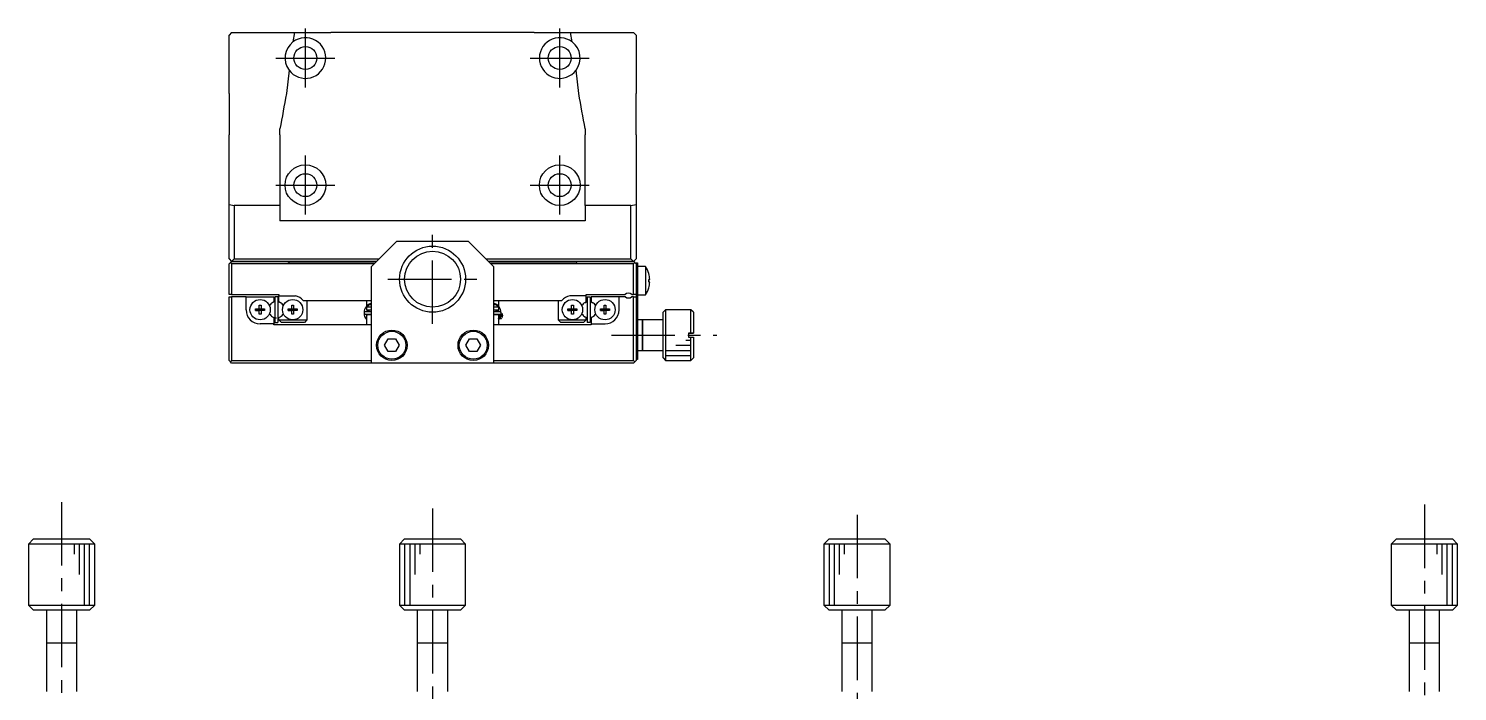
# Model space of a CAD drawing. Extents: x 34 to 390, y 2 to 372.
# Drawn here: x 75.9 to 356.8, y 241.3 to 371.7 of the extents above; entities that cross this region are included whole.
import ezdxf

# ---------------------------------------------------------------- set-up
doc = ezdxf.new("R2010")
doc.units = 0
doc.header["$LTSCALE"] = 10
doc.linetypes.add('CENTER', pattern=[2, 1.25, -0.25, 0.25, -0.25])
doc.layers.get('0').update_dxf_attribs({"linetype": 'CONTINUOUS'})
doc.layers.add('1', color=7, linetype='CONTINUOUS')
doc.layers.add('CENTER', color=1, linetype='CENTER')

msp = doc.modelspace()

# ---------------------------------------------------------------- linework, layer by layer
at = {"color": 3, "linetype": 'CONTINUOUS'}
for p, q in [((203.120853, 309.354226), (206.120853, 309.354226)), ((205.120853, 310.354226), (206.120853, 310.354226)), ((201.120853, 308.354226), (206.120853, 308.354226)), ((201.120853, 307.354226), (206.120853, 307.354226)), ((84.899145, 268.261119), (84.899145, 270.261119)), ((85.899145, 264.261119), (85.899145, 270.261119)), ((86.899145, 258.261119), (86.899145, 270.261119)), ((87.899145, 258.261119), (87.899145, 270.261119)), ((149.820853, 270.261119), (149.820853, 258.261119)), ((150.820853, 270.261119), (150.820853, 258.261119)), ((151.820853, 270.261119), (151.820853, 264.261119)), ((152.820853, 270.261119), (152.820853, 268.261119)), ((233.260977, 270.261119), (233.260977, 258.261119)), ((234.260977, 270.261119), (234.260977, 258.261119)), ((235.260977, 270.261119), (235.260977, 264.261119)), ((236.260977, 270.261119), (236.260977, 268.261119)), ((352.793179, 268.261119), (352.793179, 270.261119)), ((353.793179, 264.261119), (353.793179, 270.261119)), ((354.793179, 258.261119), (354.793179, 270.261119)), ((355.793179, 258.261119), (355.793179, 270.261119)), ((85.39915, 250.761119), (79.39914, 250.761119)), ((152.322702, 250.761119), (152.320848, 250.761119)), ((158.320858, 250.761119), (152.322702, 250.761119)), ((238.760977, 250.761119), (235.760972, 250.761119)), ((241.760982, 250.761119), (238.760977, 250.761119)), ((353.293184, 250.761119), (347.293174, 250.761119))]:
    msp.add_line(p, q, dxfattribs=at)
at = {"layer": '1', "color": 7, "linetype": 'CONTINUOUS'}
for p, q in [((115.820853, 370.854226), (115.320853, 370.354226)), ((115.820853, 370.854226), (128.179425, 370.854226)), ((128.179425, 370.854226), (127.876208, 369.020251)), ((128.179425, 370.854226), (135.320853, 370.854226)), ((175.320853, 370.854226), (135.320853, 370.854226)), ((175.320853, 370.854226), (182.462281, 370.854226)), ((182.765498, 369.020251), (182.462281, 370.854226)), ((182.462281, 370.854226), (194.820853, 370.854226)), ((195.320853, 370.354226), (194.820853, 370.854226)), ((115.320853, 358.855578), (115.320853, 370.354226)), ((195.320853, 370.354226), (195.320853, 358.855578)), ((127.103856, 363.477059), (126.59483, 358.855578)), ((184.046876, 358.855578), (183.537851, 363.477059)), ((115.320853, 358.855578), (115.320853, 350.743982)), ((195.320853, 350.743982), (195.320853, 358.855578)), ((125.320853, 350.743982), (125.320853, 351.910985)), ((185.320853, 351.910985), (185.320853, 350.743982)), ((115.320853, 337.030553), (115.320853, 350.743982)), ((125.320853, 350.743982), (125.320853, 336.854226)), ((185.320853, 336.854226), (185.320853, 350.743982)), ((195.320853, 350.743982), (195.320853, 337.030553)), ((115.320853, 337.030553), (116.320853, 336.854226)), ((115.320853, 326.354226), (115.320853, 337.030553)), ((125.320853, 336.854226), (116.320853, 336.854226)), ((116.320853, 336.854226), (116.320853, 326.354226)), ((125.320853, 336.854226), (125.320853, 333.854226)), ((194.320853, 336.854226), (185.320853, 336.854226)), ((185.320853, 336.854226), (185.320853, 333.854226)), ((194.320853, 336.854226), (195.320853, 337.030553)), ((194.320853, 326.354226), (194.320853, 336.854226)), ((195.320853, 337.030553), (195.320853, 326.354226)), ((185.320853, 333.854226), (125.320853, 333.854226)), ((148.320853, 329.854226), (143.320853, 324.854226)), ((148.320853, 329.854226), (162.320853, 329.854226)), ((167.320853, 324.854226), (162.320853, 329.854226)), ((115.320853, 326.354226), (115.820853, 325.854226)), ((115.820853, 325.854226), (115.570853, 325.604226)), ((115.820853, 325.854226), (116.320853, 326.354226)), ((115.820853, 325.854226), (126.820853, 325.854226)), ((126.820853, 325.854226), (115.820853, 325.854226)), ((116.320853, 326.354226), (144.820853, 326.354226)), ((127.170853, 325.504226), (126.820853, 325.854226)), ((144.320853, 325.854226), (126.820853, 325.854226)), ((165.820853, 326.354226), (194.320853, 326.354226)), ((183.820853, 325.854226), (166.320853, 325.854226)), ((183.820853, 325.854226), (183.470853, 325.504226)), ((183.820853, 325.854226), (194.820853, 325.854226)), ((194.820853, 325.854226), (183.820853, 325.854226)), ((194.320853, 326.354226), (194.820853, 325.854226)), ((194.820853, 325.854226), (195.320853, 326.354226)), ((195.070853, 325.604226), (194.820853, 325.854226)), ((115.570853, 325.604226), (115.320853, 325.354226)), ((115.320853, 319.354226), (115.320853, 325.354226)), ((115.570853, 325.604226), (115.820853, 325.354226)), ((143.820853, 325.354226), (115.820853, 325.354226)), ((115.820853, 325.354226), (115.820853, 319.354226)), ((143.970853, 325.504226), (127.170853, 325.504226)), ((143.320853, 305.854226), (143.320853, 324.854226)), ((183.470853, 325.504226), (166.670853, 325.504226)), ((194.820853, 325.354226), (166.820853, 325.354226)), ((167.320853, 324.854226), (167.320853, 305.854226)), ((194.820853, 325.354226), (195.070853, 325.604226)), ((194.820853, 319.354226), (194.820853, 325.354226)), ((195.320853, 325.354226), (195.070853, 325.604226)), ((195.320853, 325.354226), (195.320853, 325.554226)), ((195.320853, 325.554226), (195.620853, 325.554226)), ((195.320853, 325.354226), (195.320853, 319.354226)), ((195.620853, 325.554226), (195.620853, 323.554226)), ((197.163316, 324.854226), (195.620853, 324.854226)), ((195.620853, 323.554226), (195.620853, 323.304226)), ((195.620853, 323.304226), (195.620853, 320.804226)), ((197.163316, 324.854226), (197.163316, 319.254226)), ((197.814058, 323.453366), (197.820226, 323.456374)), ((195.620853, 320.804226), (195.620853, 308.554226)), ((197.814058, 321.794226), (197.814058, 322.314226)), ((197.814058, 322.314226), (198.007315, 322.314226)), ((198.007315, 321.794226), (197.814058, 321.794226)), ((197.820226, 320.652079), (197.814058, 320.655087)), ((115.820853, 319.354226), (115.320853, 319.354226)), ((115.320853, 306.354226), (115.320853, 318.854226)), ((115.320853, 318.854226), (115.820853, 318.854226)), ((115.820853, 319.354226), (125.120853, 319.354226)), ((115.820853, 318.854226), (115.820853, 306.354226)), ((118.670853, 318.854226), (115.820853, 318.854226)), ((118.670853, 316.304226), (118.670853, 318.854226)), ((118.670853, 318.854226), (124.120853, 318.854226)), ((124.120853, 317.898638), (123.827103, 317.729042)), ((124.120853, 318.854226), (124.120853, 317.898638)), ((124.320853, 318.854226), (124.320853, 313.854226)), ((124.920853, 318.854226), (124.320853, 318.854226)), ((124.320853, 318.854226), (124.320853, 317.913122)), ((124.320853, 318.004226), (124.320853, 317.913122)), ((124.320853, 318.004226), (124.320853, 317.913122)), ((124.320853, 318.004226), (124.320853, 317.913122)), ((124.320853, 318.004226), (124.320853, 317.913122)), ((124.320853, 318.004226), (124.320853, 317.913122)), ((124.320853, 318.004226), (124.320853, 317.913122)), ((124.320853, 318.004226), (124.320853, 317.913122)), ((124.320853, 318.004226), (124.320853, 317.913122)), ((124.320853, 318.004226), (124.320853, 317.913122)), ((124.320853, 318.004226), (124.320853, 317.913122)), ((124.320853, 318.004226), (124.320853, 317.913122)), ((124.320853, 318.004226), (124.320853, 317.913122)), ((124.320853, 318.004226), (124.320853, 317.913122)), ((124.320853, 318.004226), (124.320853, 317.913122)), ((124.320853, 318.004226), (124.320853, 317.913122)), ((124.320853, 318.004226), (124.320853, 317.913122)), ((124.320853, 318.004226), (124.320853, 314.704226)), ((124.320853, 318.004226), (124.320853, 317.913122)), ((124.320853, 318.004226), (124.320853, 317.913122)), ((124.320853, 318.004226), (124.320853, 317.913122)), ((124.320853, 318.004226), (124.320853, 317.913122)), ((124.320853, 318.004226), (124.320853, 317.913122)), ((124.320853, 318.004226), (124.320853, 317.913122)), ((124.320853, 318.004226), (124.320853, 317.913122)), ((124.320853, 318.004226), (124.320853, 317.913122)), ((124.320853, 318.004226), (124.320853, 317.913122)), ((124.320853, 318.004226), (124.320853, 317.913122)), ((124.320853, 318.004226), (124.320853, 317.913122)), ((124.320853, 318.004226), (124.320853, 317.913122)), ((124.320853, 318.004226), (124.320853, 317.913122)), ((124.320853, 318.004226), (124.320853, 317.913122)), ((124.320853, 318.004226), (124.320853, 317.913122)), ((124.920853, 318.854226), (124.920853, 313.854226)), ((125.120853, 319.354226), (125.120853, 319.054226)), ((125.120853, 319.054226), (128.342868, 319.054226)), ((125.120853, 317.898638), (125.120853, 319.054226)), ((125.414603, 317.729042), (125.120853, 317.898638)), ((129.899915, 318.154226), (143.320853, 318.154226)), ((130.620853, 318.154226), (130.620853, 314.354226)), ((142.320853, 318.154226), (142.320853, 317.007617)), ((167.320853, 318.154226), (180.741791, 318.154226)), ((168.320853, 316.999611), (168.320853, 318.154226)), ((180.020853, 318.154226), (180.020853, 314.354226)), ((185.520853, 319.054226), (182.298838, 319.054226)), ((185.227103, 317.729042), (185.520853, 317.898638)), ((185.520853, 319.354226), (193.159415, 319.354226)), ((185.520853, 319.054226), (185.520853, 319.354226)), ((185.520853, 317.898638), (185.520853, 319.054226)), ((185.720853, 318.854226), (185.720853, 313.854226)), ((185.720853, 318.854226), (186.320853, 318.854226)), ((186.320853, 318.854226), (186.320853, 313.854226)), ((186.320853, 318.854226), (186.320853, 317.913122)), ((186.320853, 318.004226), (186.320853, 317.913122)), ((186.320853, 318.004226), (186.320853, 317.913122)), ((186.320853, 318.004226), (186.320853, 317.913122)), ((186.320853, 318.004226), (186.320853, 317.913122)), ((186.320853, 318.004226), (186.320853, 317.913122)), ((186.320853, 318.004226), (186.320853, 317.913122)), ((186.320853, 318.004226), (186.320853, 317.913122)), ((186.320853, 318.004226), (186.320853, 317.913122)), ((186.320853, 318.004226), (186.320853, 317.913122)), ((186.320853, 318.004226), (186.320853, 317.913122)), ((186.320853, 318.004226), (186.320853, 317.913122)), ((186.320853, 318.004226), (186.320853, 317.913122)), ((186.320853, 318.004226), (186.320853, 317.913122)), ((186.320853, 318.004226), (186.320853, 317.913122)), ((186.320853, 318.004226), (186.320853, 317.913122)), ((186.320853, 318.004226), (186.320853, 317.913122)), ((186.320853, 318.004226), (186.320853, 314.704226)), ((186.320853, 318.004226), (186.320853, 317.913122)), ((186.320853, 318.004226), (186.320853, 317.913122)), ((186.320853, 318.004226), (186.320853, 317.913122)), ((186.320853, 318.004226), (186.320853, 317.913122)), ((186.320853, 318.004226), (186.320853, 317.913122)), ((186.320853, 318.004226), (186.320853, 317.913122)), ((186.320853, 318.004226), (186.320853, 317.913122)), ((186.320853, 318.004226), (186.320853, 317.913122)), ((186.320853, 318.004226), (186.320853, 317.913122)), ((186.320853, 318.004226), (186.320853, 317.913122)), ((186.320853, 318.004226), (186.320853, 317.913122)), ((186.320853, 318.004226), (186.320853, 317.913122)), ((186.320853, 318.004226), (186.320853, 317.913122)), ((186.320853, 318.004226), (186.320853, 317.913122)), ((186.320853, 318.004226), (186.320853, 317.913122)), ((186.520853, 318.854226), (186.520853, 317.898638)), ((191.970853, 318.854226), (186.520853, 318.854226)), ((186.520853, 317.898638), (186.814603, 317.729042)), ((191.970853, 316.304226), (191.970853, 318.854226)), ((193.220853, 318.854226), (191.970853, 318.854226)), ((194.820853, 318.854226), (194.420853, 318.854226)), ((194.482291, 319.354226), (194.820853, 319.354226)), ((195.320853, 319.354226), (194.820853, 319.354226)), ((194.820853, 306.354226), (194.820853, 318.854226)), ((194.820853, 318.854226), (195.320853, 318.854226)), ((195.320853, 319.354226), (195.320853, 318.854226)), ((195.320853, 318.854226), (195.320853, 306.354226)), ((195.620853, 319.254226), (197.163316, 319.254226)), ((120.534492, 316.534226), (121.240853, 316.534226)), ((120.534492, 316.174226), (120.534492, 316.534226)), ((121.240853, 316.174226), (120.534492, 316.174226)), ((120.534492, 316.174226), (121.240853, 316.174226)), ((121.240853, 317.240588), (121.600853, 317.240588)), ((121.240853, 316.534226), (121.240853, 317.240588)), ((121.251225, 316.523854), (121.240853, 316.534226)), ((121.251225, 316.184599), (121.240853, 316.174226)), ((121.240853, 315.467865), (121.240853, 316.174226)), ((121.600853, 315.467865), (121.240853, 315.467865)), ((121.251225, 316.523854), (121.590481, 316.523854)), ((121.251225, 316.184599), (121.251225, 316.523854)), ((121.590481, 316.184599), (121.251225, 316.184599)), ((121.590481, 316.523854), (121.600853, 316.534226)), ((121.590481, 316.523854), (121.590481, 316.184599)), ((121.590481, 316.184599), (121.600853, 316.174226)), ((121.600853, 317.240588), (121.600853, 316.534226)), ((121.600853, 316.534226), (122.307215, 316.534226)), ((121.600853, 316.174226), (121.600853, 315.467865)), ((122.307215, 316.174226), (121.600853, 316.174226)), ((122.307215, 316.174226), (121.600853, 316.174226)), ((122.307215, 316.534226), (122.307215, 316.174226)), ((123.827103, 314.979411), (124.120853, 314.809814)), ((124.120853, 314.809814), (124.120853, 313.554226)), ((124.320853, 314.795331), (124.320853, 314.704226)), ((124.320853, 314.795331), (124.320853, 313.854226)), ((124.320853, 314.795331), (124.320853, 314.704226)), ((125.120853, 314.809814), (125.414603, 314.979411)), ((125.120853, 314.354226), (125.120853, 314.809814)), ((126.934492, 316.534226), (127.640853, 316.534226)), ((126.934492, 316.174226), (126.934492, 316.534226)), ((127.640853, 316.174226), (126.934492, 316.174226)), ((126.934492, 316.174226), (127.640853, 316.174226)), ((127.640853, 317.240588), (128.000853, 317.240588)), ((127.640853, 316.534226), (127.640853, 317.240588)), ((127.651225, 316.523854), (127.640853, 316.534226)), ((127.651225, 316.184599), (127.640853, 316.174226)), ((127.640853, 315.467865), (127.640853, 316.174226)), ((128.000853, 315.467865), (127.640853, 315.467865)), ((127.651225, 316.523854), (127.990481, 316.523854)), ((127.651225, 316.184599), (127.651225, 316.523854)), ((127.990481, 316.184599), (127.651225, 316.184599)), ((127.990481, 316.523854), (128.000853, 316.534226)), ((127.990481, 316.523854), (127.990481, 316.184599)), ((127.990481, 316.184599), (128.000853, 316.174226)), ((128.000853, 317.240588), (128.000853, 316.534226)), ((128.000853, 316.534226), (128.707215, 316.534226)), ((128.000853, 316.174226), (128.000853, 315.467865)), ((128.707215, 316.174226), (128.000853, 316.174226)), ((128.707215, 316.174226), (128.000853, 316.174226)), ((128.707215, 316.534226), (128.707215, 316.174226)), ((141.973506, 314.995761), (141.973875, 314.994608)), ((141.973875, 314.994608), (141.974622, 314.992292)), ((141.974622, 314.992292), (141.975012, 314.991094)), ((141.975012, 314.991094), (141.975547, 314.98946)), ((141.975547, 314.98946), (141.975858, 314.98852)), ((141.975858, 314.98852), (141.97635, 314.987034)), ((141.97635, 314.987034), (141.976661, 314.986103)), ((141.976661, 314.986103), (141.977377, 314.983973)), ((141.977377, 314.983973), (141.995117, 314.936983)), ((141.995175, 314.940552), (141.99482, 314.938414)), ((141.99482, 314.938414), (141.995596, 314.938733)), ((141.995117, 314.936983), (141.99482, 314.938414)), ((141.996134, 314.937239), (142.00909, 314.906984)), ((143.320853, 315.933721), (142.065224, 315.933721)), ((142.065224, 315.483721), (143.320853, 315.483721)), ((142.330391, 315.354213), (142.305606, 315.483703)), ((142.320853, 317.006868), (142.320853, 317.006766)), ((142.37517, 316.854226), (142.320853, 316.854226)), ((142.320853, 316.854226), (142.320853, 316.354226)), ((142.320853, 316.354226), (143.320853, 316.354226)), ((143.320853, 315.354226), (142.320853, 315.354226)), ((142.320853, 315.354226), (142.320853, 313.354226)), ((142.354956, 316.154226), (142.820853, 316.154226)), ((142.37517, 316.854226), (142.904338, 317.354226)), ((143.320853, 316.854226), (142.37517, 316.854226)), ((142.430076, 315.354267), (142.664776, 315.483721)), ((142.820853, 316.354226), (142.820853, 315.933721)), ((142.820853, 315.483721), (142.820853, 315.354226)), ((142.904338, 317.354226), (143.320853, 317.354226)), ((167.320853, 317.354226), (167.737368, 317.354226)), ((168.266536, 316.854226), (167.320853, 316.854226)), ((167.320853, 316.354226), (168.320853, 316.354226)), ((168.57754, 315.924492), (167.320853, 315.924492)), ((167.320853, 315.474492), (168.57754, 315.474492)), ((168.320853, 315.354226), (167.320853, 315.354226)), ((167.737368, 317.354226), (168.266536, 316.854226)), ((167.820853, 315.924492), (167.820853, 316.354226)), ((167.820853, 316.154226), (168.2854, 316.154226)), ((167.820853, 315.354226), (167.820853, 315.474492)), ((167.977989, 315.474492), (168.206706, 315.354234)), ((168.208274, 316.354264), (168.337145, 315.924544)), ((168.320853, 316.854226), (168.266536, 316.854226)), ((168.642872, 314.919088), (168.320815, 315.027463)), ((168.320853, 316.354226), (168.320853, 316.854226)), ((168.320853, 313.354226), (168.320853, 315.354226)), ((168.321022, 314.399872), (168.646721, 314.928227)), ((168.62844, 314.885898), (168.64302, 314.91945)), ((168.64302, 314.91945), (168.801073, 315.670852)), ((181.934492, 316.534226), (182.640853, 316.534226)), ((181.934492, 316.174226), (181.934492, 316.534226)), ((182.640853, 316.174226), (181.934492, 316.174226)), ((181.934492, 316.174226), (182.640853, 316.174226)), ((182.640853, 317.240588), (183.000853, 317.240588)), ((182.640853, 316.534226), (182.640853, 317.240588)), ((182.651225, 316.523854), (182.640853, 316.534226)), ((182.651225, 316.184599), (182.640853, 316.174226)), ((182.640853, 315.467865), (182.640853, 316.174226)), ((183.000853, 315.467865), (182.640853, 315.467865)), ((182.651225, 316.523854), (182.990481, 316.523854)), ((182.651225, 316.184599), (182.651225, 316.523854)), ((182.990481, 316.184599), (182.651225, 316.184599)), ((182.990481, 316.523854), (183.000853, 316.534226)), ((182.990481, 316.523854), (182.990481, 316.184599)), ((182.990481, 316.184599), (183.000853, 316.174226)), ((183.000853, 317.240588), (183.000853, 316.534226)), ((183.000853, 316.534226), (183.707215, 316.534226)), ((183.000853, 316.174226), (183.000853, 315.467865)), ((183.707215, 316.174226), (183.000853, 316.174226)), ((183.707215, 316.174226), (183.000853, 316.174226)), ((183.707215, 316.534226), (183.707215, 316.174226)), ((185.520853, 314.809814), (185.227103, 314.979411)), ((185.520853, 314.354226), (185.520853, 314.809814)), ((186.320853, 314.795331), (186.320853, 314.704226)), ((186.320853, 314.795331), (186.320853, 314.704226)), ((186.320853, 314.795331), (186.320853, 314.704226)), ((186.320853, 314.795331), (186.320853, 314.704226)), ((186.320853, 314.795331), (186.320853, 314.704226)), ((186.320853, 314.795331), (186.320853, 314.704226)), ((186.320853, 314.795331), (186.320853, 314.704226)), ((186.320853, 314.795331), (186.320853, 314.704226)), ((186.320853, 314.795331), (186.320853, 314.704226)), ((186.320853, 314.795331), (186.320853, 314.704226)), ((186.320853, 314.795331), (186.320853, 314.704226)), ((186.320853, 314.795331), (186.320853, 314.704226)), ((186.320853, 314.795331), (186.320853, 314.704226)), ((186.320853, 314.795331), (186.320853, 314.704226)), ((186.320853, 314.795331), (186.320853, 314.704226)), ((186.320853, 314.795331), (186.320853, 314.704226)), ((186.320853, 314.795331), (186.320853, 313.854226)), ((186.320853, 314.795331), (186.320853, 314.704226)), ((186.320853, 314.795331), (186.320853, 314.704226)), ((186.320853, 314.795331), (186.320853, 314.704226)), ((186.320853, 314.795331), (186.320853, 314.704226)), ((186.320853, 314.795331), (186.320853, 314.704226)), ((186.320853, 314.795331), (186.320853, 314.704226)), ((186.320853, 314.795331), (186.320853, 314.704226)), ((186.320853, 314.795331), (186.320853, 314.704226)), ((186.320853, 314.795331), (186.320853, 314.704226)), ((186.320853, 314.795331), (186.320853, 314.704226)), ((186.320853, 314.795331), (186.320853, 314.704226)), ((186.320853, 314.795331), (186.320853, 314.704226)), ((186.320853, 314.795331), (186.320853, 314.704226)), ((186.320853, 314.795331), (186.320853, 314.704226)), ((186.320853, 314.795331), (186.320853, 314.704226)), ((186.814603, 314.979411), (186.520853, 314.809814)), ((186.520853, 314.809814), (186.520853, 313.554226)), ((188.334492, 316.534226), (189.040853, 316.534226)), ((188.334492, 316.174226), (188.334492, 316.534226)), ((189.040853, 316.174226), (188.334492, 316.174226)), ((188.334492, 316.174226), (189.040853, 316.174226)), ((189.040853, 317.240588), (189.400853, 317.240588)), ((189.040853, 316.534226), (189.040853, 317.240588)), ((189.051225, 316.523854), (189.040853, 316.534226)), ((189.051225, 316.184599), (189.040853, 316.174226)), ((189.040853, 315.467865), (189.040853, 316.174226)), ((189.400853, 315.467865), (189.040853, 315.467865)), ((189.051225, 316.523854), (189.390481, 316.523854)), ((189.051225, 316.184599), (189.051225, 316.523854)), ((189.390481, 316.184599), (189.051225, 316.184599)), ((189.390481, 316.523854), (189.400853, 316.534226)), ((189.390481, 316.523854), (189.390481, 316.184599)), ((189.390481, 316.184599), (189.400853, 316.174226)), ((189.400853, 317.240588), (189.400853, 316.534226)), ((189.400853, 316.534226), (190.107215, 316.534226)), ((189.400853, 316.174226), (189.400853, 315.467865)), ((190.107215, 316.174226), (189.400853, 316.174226)), ((190.107215, 316.174226), (189.400853, 316.174226)), ((190.107215, 316.534226), (190.107215, 316.174226)), ((201.120853, 316.354226), (200.620853, 315.854226)), ((200.620853, 311.354226), (200.620853, 315.854226)), ((201.120853, 316.354226), (201.120853, 311.354226)), ((206.120853, 316.354226), (201.120853, 316.354226)), ((206.120853, 311.754226), (206.120853, 316.354226)), ((206.620853, 315.854226), (206.120853, 316.354226)), ((206.620853, 315.854226), (206.620853, 311.754226)), ((124.120853, 313.554226), (121.420853, 313.554226)), ((124.120853, 313.354226), (124.120853, 313.554226)), ((143.320853, 313.354226), (124.120853, 313.354226)), ((124.320853, 313.854226), (124.920853, 313.854226)), ((125.120853, 314.354226), (127.820853, 314.354226)), ((125.620853, 313.854226), (125.120853, 314.354226)), ((130.120853, 313.854226), (125.620853, 313.854226)), ((127.820853, 314.354226), (130.620853, 314.354226)), ((130.620853, 314.354226), (130.120853, 313.854226)), ((186.520853, 313.354226), (167.320853, 313.354226)), ((180.020853, 314.354226), (182.820853, 314.354226)), ((180.520853, 313.854226), (180.020853, 314.354226)), ((185.020853, 313.854226), (180.520853, 313.854226)), ((182.820853, 314.354226), (185.520853, 314.354226)), ((185.520853, 314.354226), (185.020853, 313.854226)), ((186.320853, 313.854226), (185.720853, 313.854226)), ((186.520853, 313.554226), (186.520853, 313.354226)), ((186.520853, 313.554226), (189.220853, 313.554226)), ((196.620853, 314.354226), (195.620853, 314.354226)), ((196.620853, 314.354226), (196.620853, 311.354226)), ((196.620853, 311.354226), (196.620853, 314.354226)), ((200.620853, 314.354226), (196.620853, 314.354226)), ((145.877477, 309.354226), (146.599165, 310.604226)), ((146.599165, 308.104226), (145.877477, 309.354226)), ((146.599165, 310.604226), (148.042541, 310.604226)), ((148.042541, 310.604226), (148.764229, 309.354226)), ((148.764229, 309.354226), (148.042541, 308.104226)), ((161.877477, 309.354226), (162.599165, 310.604226)), ((162.599165, 308.104226), (161.877477, 309.354226)), ((162.599165, 310.604226), (164.042541, 310.604226)), ((164.042541, 310.604226), (164.764229, 309.354226)), ((164.764229, 309.354226), (164.042541, 308.104226)), ((196.620853, 311.354226), (196.620853, 308.354226)), ((196.620853, 308.354226), (196.620853, 311.354226)), ((200.620853, 306.854226), (200.620853, 311.354226)), ((201.120853, 311.354226), (201.120853, 306.354226)), ((205.620853, 311.754226), (205.620853, 310.954226)), ((205.620853, 311.754226), (206.120853, 311.754226)), ((206.120853, 311.754226), (205.620853, 311.754226)), ((205.620853, 310.954226), (206.120853, 310.954226)), ((206.120853, 311.754226), (206.620853, 311.754226)), ((206.620853, 311.754226), (206.120853, 311.754226)), ((206.120853, 306.354226), (206.120853, 310.954226)), ((206.120853, 310.954226), (206.620853, 310.954226)), ((206.620853, 310.954226), (206.620853, 306.854226)), ((115.570853, 306.104226), (115.320853, 306.354226)), ((115.820853, 306.354226), (115.570853, 306.104226)), ((115.820853, 306.354226), (143.320853, 306.354226)), ((148.042541, 308.104226), (146.599165, 308.104226)), ((164.042541, 308.104226), (162.599165, 308.104226)), ((167.320853, 306.354226), (194.820853, 306.354226)), ((195.070853, 306.104226), (194.820853, 306.354226)), ((195.320853, 306.354226), (195.070853, 306.104226)), ((195.620853, 306.554226), (195.320853, 306.554226)), ((195.620853, 308.554226), (195.620853, 306.554226)), ((195.620853, 308.354226), (196.620853, 308.354226)), ((196.620853, 308.354226), (200.620853, 308.354226)), ((200.620853, 306.854226), (201.120853, 306.354226)), ((201.120853, 306.354226), (206.120853, 306.354226)), ((206.120853, 306.354226), (206.620853, 306.854226)), ((115.820853, 305.854226), (115.570853, 306.104226)), ((143.320853, 305.854226), (115.820853, 305.854226)), ((167.320853, 305.854226), (143.320853, 305.854226)), ((194.820853, 305.854226), (167.320853, 305.854226)), ((194.820853, 305.854226), (195.070853, 306.104226)), ((76.899145, 271.261119), (75.899145, 270.261119)), ((88.899145, 270.261119), (75.899145, 270.261119)), ((75.899145, 270.261119), (75.899145, 258.261119)), ((76.899145, 271.261119), (87.899145, 271.261119)), ((88.899145, 270.261119), (87.899145, 271.261119)), ((88.899145, 258.261119), (88.899145, 270.261119)), ((149.820853, 271.261119), (148.820853, 270.261119)), ((161.820853, 270.261119), (148.820853, 270.261119)), ((148.820853, 270.261119), (148.820853, 258.261119)), ((149.820853, 271.261119), (160.820853, 271.261119)), ((161.820853, 270.261119), (160.820853, 271.261119)), ((161.820853, 258.261119), (161.820853, 270.261119)), ((233.260977, 271.261119), (232.260977, 270.261119)), ((238.819845, 270.261119), (232.260977, 270.261119)), ((232.260977, 270.261119), (232.260977, 258.261119)), ((233.260977, 271.261119), (238.810788, 271.261119)), ((238.810788, 271.261119), (244.260977, 271.261119)), ((245.260977, 270.261119), (238.819845, 270.261119)), ((245.260977, 270.261119), (244.260977, 271.261119)), ((245.260977, 258.261119), (245.260977, 270.261119)), ((344.793179, 271.261119), (343.793179, 270.261119)), ((343.793446, 270.261119), (343.793179, 270.261119)), ((343.793179, 270.261119), (343.793179, 258.261119)), ((356.793179, 270.261119), (343.793446, 270.261119)), ((344.793179, 271.261119), (355.793179, 271.261119)), ((344.793405, 271.261119), (355.793179, 271.261119)), ((356.793179, 270.261119), (355.793179, 271.261119)), ((356.793179, 258.261119), (356.793179, 270.261119)), ((75.899145, 258.261119), (82.458012, 258.261119)), ((75.899145, 258.261119), (76.899145, 257.261119)), ((82.448956, 257.261119), (76.899145, 257.261119)), ((79.399145, 257.261119), (79.399145, 250.756119)), ((87.899145, 257.261119), (82.448956, 257.261119)), ((82.458012, 258.261119), (88.899145, 258.261119)), ((85.399145, 250.761119), (85.399145, 257.261119)), ((87.899145, 257.261119), (88.899145, 258.261119)), ((148.820853, 258.261119), (148.82112, 258.261119)), ((148.820853, 258.261119), (149.820853, 257.261119)), ((148.82112, 258.261119), (161.820853, 258.261119)), ((152.320853, 257.261119), (149.820853, 257.261119)), ((160.820853, 257.261119), (149.821079, 257.261119)), ((158.320853, 257.261119), (152.320853, 257.261119)), ((152.320853, 257.261119), (152.320853, 250.761119)), ((158.320853, 257.261119), (152.320976, 257.261119)), ((160.820853, 257.261119), (158.320853, 257.261119)), ((158.320853, 250.761119), (158.320853, 257.261119)), ((160.820853, 257.261119), (161.820853, 258.261119)), ((232.260977, 258.261119), (245.260977, 258.261119)), ((232.260977, 258.261119), (233.260977, 257.261119)), ((244.260977, 257.261119), (233.260977, 257.261119)), ((235.760977, 257.261119), (235.760977, 250.761119)), ((241.760977, 250.761119), (241.760977, 257.261119)), ((244.260977, 257.261119), (245.260977, 258.261119)), ((343.793179, 258.261119), (356.793179, 258.261119)), ((343.793179, 258.261119), (344.793179, 257.261119)), ((355.793179, 257.261119), (344.793179, 257.261119)), ((347.293179, 257.261119), (347.293179, 250.761119)), ((353.293179, 250.761119), (353.293179, 257.261119)), ((355.793179, 257.261119), (356.793179, 258.261119)), ((79.399145, 250.766119), (79.399145, 241.261119)), ((85.399145, 250.761119), (85.399145, 250.766119)), ((85.399145, 250.756119), (85.399145, 250.761119)), ((85.399145, 241.261119), (85.399145, 250.761119)), ((152.320853, 250.766119), (152.320853, 250.761119)), ((152.320853, 250.761119), (152.320853, 241.261138)), ((152.320853, 250.761119), (152.320853, 250.756119)), ((158.320853, 250.761119), (158.320853, 250.766119)), ((158.320853, 241.261138), (158.320853, 250.761119)), ((158.320853, 250.756119), (158.320853, 250.761119)), ((235.760977, 250.766119), (235.760977, 250.761119)), ((235.760977, 250.761119), (235.760977, 241.261119)), ((235.760977, 250.761119), (235.760977, 250.756119)), ((241.760977, 250.761119), (241.760977, 250.766119)), ((241.760977, 241.261119), (241.760977, 250.761119)), ((241.760977, 250.756119), (241.760977, 250.761119)), ((347.293179, 250.766119), (347.293179, 250.761119)), ((347.293179, 250.761119), (347.293179, 250.756119)), ((347.293179, 250.761119), (347.293179, 241.261138)), ((353.293179, 250.761119), (353.293179, 250.766119)), ((353.293179, 250.756119), (353.293179, 250.761119)), ((353.293179, 241.261138), (353.293179, 250.761119))]:
    msp.add_line(p, q, dxfattribs=at)
at = {"layer": '1', "color": 7, "linetype": 'CONTINUOUS', "const_width": 1}
for points in [[(168.647618, 314.927686), (168.646137, 314.925936), (168.643469, 314.924696), (168.639629, 314.923974), (168.63464, 314.923773), (168.62853, 314.924095), (168.621335, 314.924938), (168.613096, 314.926297), (168.603861, 314.928164), (168.593682, 314.930528), (168.582618, 314.933377), (168.570734, 314.936692), (168.558096, 314.940457), (168.54478, 314.944647), (168.53086, 314.949241), (168.516417, 314.95421), (168.501534, 314.959527), (168.486297, 314.965161), (168.470794, 314.971079), (168.455114, 314.977247), (168.439347, 314.983631), (168.423585, 314.990192), (168.407917, 314.996893), (168.392434, 315.003697), (168.377226, 315.010562), (168.36238, 315.017451), (168.347981, 315.024323), (168.334112, 315.031138), (168.320853, 315.037858)], [(168.647648, 314.927754), (168.659985, 314.959341), (168.67137, 314.993273), (168.681045, 315.027722), (168.688986, 315.062601), (168.695173, 315.097826), (168.699593, 315.133309), (168.702234, 315.168964), (168.703092, 315.204703), (168.702163, 315.24044), (168.699451, 315.276087), (168.694962, 315.311558), (168.688707, 315.346764), (168.680701, 315.381621), (168.670963, 315.416044), (168.659517, 315.449947), (168.646391, 315.483248), (168.645613, 315.485079)]]:
    msp.add_lwpolyline(points, dxfattribs=at)
at = {"layer": '1', "color": 7, "linetype": 'CONTINUOUS'}
for centre, radius in [((130.320853, 365.854226), 2.25), ((180.320853, 365.854226), 2.25), ((130.320866, 340.854593), 3.999987), ((130.320853, 340.854226), 2.25), ((180.320861, 340.854434), 3.999992), ((180.320853, 340.854226), 2.25), ((155.320853, 322.354226), 6.5), ((155.320853, 322.354226), 5.5), ((121.420853, 316.354226), 2), ((127.820853, 316.354226), 2), ((182.820853, 316.354226), 2), ((189.220853, 316.354226), 2), ((147.320853, 309.354226), 3), ((147.320853, 309.354226), 2.75), ((163.320853, 309.354226), 3), ((163.320853, 309.354226), 2.75)]:
    msp.add_circle(centre, radius, dxfattribs=at)
for centre, radius, start, end in [((130.320853, 365.854226), 4, 127.673513, 216.462174), ((130.320845, 365.854228), 3.999994, 216.462256, 127.673431), ((180.320853, 365.854226), 4, 52.326487, 323.537826), ((180.320853, 365.854226), 4, 323.537826, 52.326487), ((530.408829, 281.187227), 411.215416, 169.112857, 170.096625), ((-519.639222, 226.176046), 716.085178, 10.112795, 10.677724), ((193.020853, 322.054226), 5, 16.285843, 34.055798), ((193.020853, 322.054226), 4.993235, 2.984767, 16.272555), ((193.020853, 322.054226), 5, 325.944202, 343.714157), ((193.020853, 322.054226), 4.993235, 343.727445, 357.015233), ((124.735663, 316.239226), 1.75, 134.995594, 148.113496), ((124.620854, 316.354226), 1.5875, 135.000025, 149.566818), ((124.620853, 316.354226), 1.5875, 120, 135), ((124.620854, 316.354226), 1.5875, 100.89309, 120), ((124.620854, 316.354226), 1.5875, 60.000031, 79.106984), ((124.620853, 316.354226), 1.5875, 45, 60), ((124.506043, 316.239226), 1.75, 31.886504, 45.004406), ((124.620854, 316.354226), 1.5875, 30.433263, 45.000025), ((127.820853, 316.354226), 2.75, 40.885193, 79.057501), ((143.840839, 315.708211), 1.999339, 105.076917, 179.173744), ((166.803418, 315.70005), 1.997921, 0.721223, 74.986116), ((182.820853, 316.354226), 2.75, 100.942499, 139.114807), ((186.135663, 316.239226), 1.75, 134.995594, 148.113496), ((186.020852, 316.354226), 1.5875, 134.999975, 149.566737), ((186.020853, 316.354226), 1.5875, 120, 135), ((186.020852, 316.354226), 1.5875, 100.89291, 120), ((186.020852, 316.354226), 1.5875, 59.999969, 79.107061), ((186.020853, 316.354226), 1.5875, 45, 60), ((185.906043, 316.239226), 1.75, 31.886504, 45.004406), ((186.020852, 316.354226), 1.5875, 30.433182, 44.999975), ((193.820853, 318.604226), 1, 48.590378, 131.409622), ((193.820853, 319.654226), 1, 233.130102, 306.869898), ((121.420853, 316.304226), 2.75, 180, 270), ((124.735663, 316.469226), 1.75, 211.886504, 225.004406), ((124.620854, 316.354226), 1.5875, 210.433182, 224.999975), ((124.620853, 316.354226), 1.5875, 225, 240), ((124.620854, 316.354226), 1.5875, 239.999969, 270), ((124.620854, 316.354226), 1.5875, 280.89309, 300), ((124.620853, 316.354226), 1.5875, 300, 315), ((124.506043, 316.469226), 1.75, 314.995594, 328.113496), ((124.620854, 316.354226), 1.5875, 314.999975, 329.566737), ((142.065224, 315.708721), 0.225, 90, 270), ((143.844874, 315.710316), 2.00346, 180.863794, 220.459737), ((168.57754, 315.699492), 0.225, 270, 90), ((186.135663, 316.469226), 1.75, 211.886504, 225.004406), ((186.020852, 316.354226), 1.5875, 210.433263, 225.000025), ((186.020853, 316.354226), 1.5875, 225, 240), ((186.020852, 316.354226), 1.5875, 240.000031, 259.10709), ((186.020852, 316.354226), 1.5875, 280.892939, 300.000031), ((186.020853, 316.354226), 1.5875, 300, 315), ((186.020852, 316.354226), 1.5875, 315.000025, 329.566818), ((185.906043, 316.469226), 1.75, 314.995594, 328.113496), ((189.220853, 316.304226), 2.75, 270, 0)]:
    msp.add_arc(centre, radius, start, end, dxfattribs=at)
at = {"layer": 'CENTER', "color": 1, "linetype": 'CENTER'}
for p, q in [((130.320845, 360.054235), (130.320845, 371.654221)), ((180.320853, 360.054226), (180.320853, 371.654226)), ((124.520852, 365.854228), (136.120838, 365.854228)), ((174.520853, 365.854226), (186.120853, 365.854226)), ((130.320866, 335.054609), (130.320866, 346.654577)), ((180.320861, 335.054444), (180.320861, 346.654425)), ((124.520883, 340.854593), (136.12085, 340.854593)), ((174.520871, 340.854434), (186.120851, 340.854434)), ((155.320853, 313.554226), (155.320853, 331.154226)), ((146.520853, 322.354226), (164.120853, 322.354226)), ((190.470853, 311.354226), (211.220853, 311.354226)), ((82.399145, 278.511119), (82.399145, 210.761119)), ((155.320853, 277.261119), (155.320853, 211.261119)), ((238.760977, 276.011119), (238.760977, 209.511119)), ((350.293179, 278.011119), (350.293179, 210.511119))]:
    msp.add_line(p, q, dxfattribs=at)

doc.saveas('drawing.dxf')
